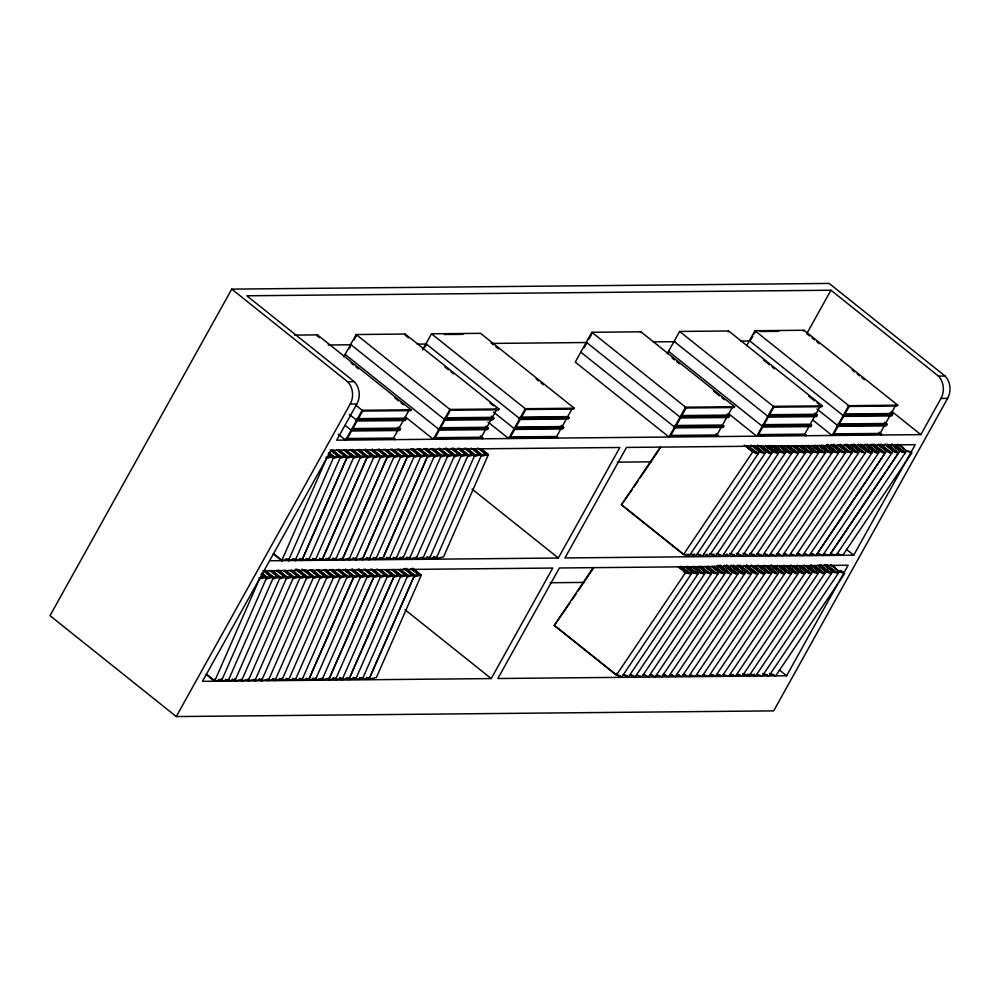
<?xml version="1.0" encoding="UTF-8"?>
<svg xmlns="http://www.w3.org/2000/svg" width="1000" height="1000" viewBox="0 0 1000 1000"><rect width="100%" height="100%" fill="white"/><g stroke="black" fill="none" stroke-linecap="round" stroke-linejoin="round"><path stroke-width="1.5" d="M214.525 679.188L214.088 680.2L206.762 674.35M206.088 674.463L214.613 681.275L259.45 578.962L266.9 577.137L221.325 681.213L218.888 679.262M261.462 573.45L265.125 576.375L264.688 577.388L261.075 574.5M220.787 680.138L221.238 679.125M225.588 679.2L228.025 681.15L273.6 577.075L265.075 570.262M273.2 553.888L281.725 560.7L326.562 458.387L334.012 456.562L288.425 560.638L285.988 558.688M328.575 452.875L332.238 455.8L331.8 456.812L328.175 453.925M234.2 680.013L234.638 679M232.288 679.137L234.725 681.087L280.312 577.013L273 571.163M331.625 449.888L338.938 455.737L338.5 456.75L330.062 450.012M278.488 570.125L287.013 576.95L241.45 680.962L248.9 679.137M292.7 558.625L295.138 560.575L340.712 456.5L332.188 449.688M338.325 449.825L345.65 455.675L345.2 456.688L336.775 449.938M286.425 570.988L293.738 576.825L248.162 680.9L255.613 679.075M338.888 449.625L347.413 456.438L302.587 558.75L295.138 560.575M299.4 558.562L301.837 560.513L346.675 458.2L354.125 456.375L308.562 560.388L306.125 558.438M298.225 577L298.675 575.988L291.35 570.15M345.025 449.762L352.35 455.613L351.912 456.613L343.475 449.875M293.125 570.913L300.438 576.763L254.887 680.775L262.337 678.95M296.85 569.05L305.4 575.875L304.95 576.888L295.312 569.175M351.75 449.637L359.075 455.487L358.638 456.5L350.2 449.762M259.15 678.763L261.588 680.713L307.162 576.638L298.637 569.825M312.825 558.375L315.262 560.325L360.85 456.25L352.312 449.438M304.775 569.963L312.1 575.812L311.663 576.812L302.013 569.113M305.338 569.763L313.875 576.575L268.312 680.588L275.763 678.763M359.025 449.375L367.55 456.188L322.713 558.5L315.262 560.325M319.55 558.25L321.987 560.2L366.825 457.887L374.275 456.062L328.7 560.138L326.262 558.188M311.5 569.837L318.825 575.688L318.375 576.7L309.95 569.963M365.188 449.45L372.5 455.3L372.062 456.312L363.625 449.575M328.162 559.062L328.612 558.05M272.575 678.575L275.012 680.525L320.6 576.45L312.062 569.637M318.212 569.775L325.525 575.625L325.087 576.638L316.65 569.9M281.212 679.325L281.65 678.325M279.3 678.45L281.737 680.4L327.3 576.388L318.762 569.575M332.987 558.062L335.425 560.013L380.975 456L372.45 449.188M324.938 569.65L332.25 575.5L331.812 576.512L323.375 569.775M286.012 678.388L288.45 680.337L334.025 576.263L325.487 569.45M379.175 449.062L387.7 455.875L342.875 558.188L335.425 560.013M331.637 569.587L338.963 575.438L338.512 576.45L330.075 569.712M292.738 678.275L295.175 680.212L340.725 576.2L332.2 569.388M387.1 449.975L394.412 455.812L348.85 559.825L356.3 558.013M338.363 569.462L345.688 575.312L345.238 576.325L336.8 569.587M392.038 449.075L399.363 454.925L398.925 455.938L390.487 449.2M299.438 678.2L301.875 680.15L347.45 576.087L338.925 569.263M353.113 557.812L355.55 559.763L401.138 455.7L393.825 449.85M398.75 449.012L406.062 454.862L405.625 455.875L397.188 449.137M345.625 569.2L354.162 576.013L309.325 678.325L301.875 680.15M306.163 678.088L308.6 680.025L353.438 577.712L360.887 575.9L315.3 679.963L312.863 678.025M400.525 449.787L407.837 455.625L363 557.938L355.55 559.763M406.688 449.862L412.788 454.738L412.35 455.75L405.125 449.975M366.55 557.638L368.988 559.575L414.562 455.513L407.25 449.663M412.175 448.825L419.5 454.675L419.05 455.688L410.625 448.95M359.05 569.012L367.587 575.837L322.025 679.85L329.475 678.025L374.312 575.712L367 569.862M375.175 558.387L375.625 557.375M373.275 557.513L375.712 559.462L421.262 455.45L412.738 448.625M365.213 569.087L372.537 574.938L372.1 575.95L363.663 569.212M418.9 448.7L426.225 454.55L425.775 455.562L417.337 448.825M419.462 448.512L427.987 455.325L383.162 557.638L375.712 559.462M379.975 557.45L382.413 559.4L427.25 457.088L434.7 455.262L389.137 559.275L386.7 557.325M371.925 569.025L379.237 574.875L378.8 575.887L370.363 569.15M425.6 448.638L432.925 454.487L432.488 455.5L424.05 448.762M333.025 677.712L335.462 679.663L381.012 575.65L373.7 569.8M379.862 569.875L385.962 574.75L385.525 575.763L377.088 569.025M432.325 448.525L439.65 454.375L439.212 455.375L430.775 448.638M339.725 677.65L342.163 679.6L387.738 575.525L380.425 569.675M393.4 557.263L395.838 559.212L441.425 455.138L434.113 449.3M386.575 569.812L392.675 574.688L392.225 575.7L385 569.925M439.038 448.45L446.35 454.3L445.913 455.312L437.475 448.575M387.137 569.612L394.45 575.462L349.613 677.775L342.163 679.6M402.038 558.013L402.475 557M346.45 677.525L348.888 679.475L393.725 577.163L401.175 575.337L355.588 679.412L353.15 677.463M400.125 557.137L402.562 559.087L448.125 455.075L439.588 448.263M393.3 569.7L399.4 574.575L398.95 575.575L391.725 569.8M406.838 557.075L409.275 559.025L454.85 454.95L446.312 448.137M400 569.637L406.1 574.5L405.662 575.513L398.425 569.738M359.875 677.337L362.312 679.287L407.875 575.275L400.562 569.425M453.025 448.075L461.55 454.888L416 558.9L423.438 557.075M406.062 568.337L414.6 575.15L369.762 677.463L362.312 679.287M369.025 679.225L413.85 576.912L421.3 575.087L376.463 677.4L369.025 679.225L366.575 677.275M460.962 448.925L468.275 454.762L422.7 558.837L430.15 557.013M412.212 568.475L419.525 574.325L419.087 575.325L410.65 568.587M465.887 448.088L473.212 453.938L472.762 454.95L464.338 448.2M426.987 556.763L429.425 558.713L474.988 454.7L467.675 448.862M473.837 448.938L479.938 453.812L479.487 454.825L471.062 448.088M433.688 556.7L436.125 558.65L481.712 454.575L474.4 448.738M480.538 448.875L486.637 453.75L486.2 454.762L477.762 448.025M481.1 448.675L488.413 454.513L443.575 556.825L436.125 558.65M231.75 289.125L50 615.675L176.262 716.562L773.675 710.875L947.625 398.35A17.025 14.225 89.5 0 0 945.075 376.037L829.175 283.438L231.75 289.125L347.663 381.737L354.3 381.675A17.025 14.225 89.5 0 1 356.85 403.988L336.688 440.188L920.837 434.625L940.987 398.413A17.025 14.225 89.5 0 0 938.438 376.1L830.95 290.225L246.812 295.788L354.3 381.675M361.7 410.337L362.625 411.075L410.737 410.625L411.2 409.8L317.45 334.888L316.988 335.712L319.425 337.663M343.725 356.9L356.188 334.525L405.2 334.05L498.95 408.963L498.488 409.787L450.387 410.25L449.45 409.5M349.113 348.837L350.438 346.475M354 340.075L356.637 335.337M176.262 716.562L350.2 404.05A17.025 14.225 89.5 0 0 347.663 381.737M411.2 409.8L362.175 410.262L345.575 440.1L338.263 434.263M404.738 334.888L405.2 334.05M398.15 426.912L400.588 428.862L399.663 430.513L351.55 430.975L346.938 439.263L395.05 438.812L394.588 439.637M408.55 411.075L404.588 418.175L357.088 418.625L358.013 419.375L406.125 418.913L405.2 420.575L357.088 421.025L352.475 429.312L400.588 428.862M358.013 419.375L362.625 411.075M422.525 349.963L431.525 333.8L480.55 333.338L574.3 408.237L573.837 409.075L525.725 409.525L521.112 417.812L520.188 417.075L567.688 416.625L572.3 408.338M425.112 346.938L426.438 344.575M397.475 430.962L393.525 438.075L346.012 438.525M403.013 421.025L399.062 428.125L353.088 428.562M498.95 408.963L449.938 409.425L433.325 439.263L405.325 416.887M485.913 426.075L488.338 428.025L487.425 429.675L439.312 430.138L434.7 438.425L482.8 437.975L482.35 438.8M450.387 410.25L445.763 418.537L493.875 418.075L492.95 419.738L444.85 420.188L440.225 428.488L488.338 428.025M485.887 428.95L481.275 437.238L433.762 437.688M491.425 419L486.812 427.287L440.838 427.725M496.962 409.05L492.35 417.337L444.837 417.8M574.3 408.237L525.275 408.713L508.663 438.55L487.962 422.013M561.225 428.225L556.613 436.512L509.113 436.975L510.037 437.713L514.65 429.425L562.762 428.963L563.688 427.3L561.25 425.363M521.112 417.812L569.225 417.362L568.3 419.012L520.188 419.475L515.575 427.762L563.688 427.3M734.638 406.712L640.888 331.812L591.862 332.275L575.262 362.113L669.013 437.025L685.612 407.175L734.638 406.712L734.175 407.537L686.062 408L685.138 407.262M584.138 347.775L586.775 343.038M589.012 339.012L591.65 334.275M566.763 418.288L562.15 426.575L516.175 427.013M557.688 438.088L558.15 437.25L510.037 437.713M640.425 332.638L640.888 331.812M667.163 353.825L679.625 331.438L728.637 330.975L822.387 405.875L821.925 406.7L773.812 407.163L769.2 415.45L817.312 415L816.388 416.65L768.275 417.113L767.35 416.375M269.587 560.763L558.337 558.013L619.85 447.488L331.1 450.238L202.475 681.338L491.225 678.575L552.737 568.05L263.988 570.812M728.175 331.8L728.637 330.975M727.125 413.888L729.562 415.825L728.637 417.488L680.525 417.95L675.913 426.238L724.025 425.775L723.1 427.438L674.987 427.9L670.375 436.188L718.487 435.725L718.025 436.55M686.062 408L681.45 416.287L729.562 415.825M746.663 345.637L754.963 330.725L803.975 330.25L897.725 405.163L897.275 405.988L849.163 406.45L848.238 405.7L897.725 405.163M750.8 339.825L752.775 336.275M754.087 333.913L755.413 331.538M721.575 426.7L716.95 434.988L670.987 435.425M727.113 416.75L722.487 425.037L674.987 425.5M731.988 407.987L728.025 415.1L682.05 415.538M803.525 331.087L803.975 330.25M806.775 333.675L830.95 290.225M822.387 405.875L773.375 406.337L756.762 436.188L728.763 413.812M768.275 417.113L763.662 425.4L811.775 424.938L810.85 426.6L762.75 427.062L758.125 435.35L806.237 434.888L805.775 435.712M808.662 427.05L804.712 434.15L758.737 434.588M814.862 415.913L810.25 424.212L762.738 424.663M820.4 405.975L815.788 414.263L769.812 414.7M884.688 422.275L887.125 424.225L886.2 425.887L838.088 426.337L833.475 434.625L881.587 434.175L881.125 435M890.2 415.2L885.588 423.488L838.088 423.938L839.013 424.688L843.625 416.388L891.737 415.938L892.65 414.275L890.225 412.325M849.163 406.45L844.55 414.738L892.65 414.275M884.663 425.15L880.05 433.438L834.075 433.875M895.738 405.25L891.125 413.537L845.15 413.975M786.612 675.763L848.138 565.237L559.375 567.987L497.863 678.512L786.612 675.763L779.325 669.938M853.725 555.2L915.238 444.675L626.487 447.425L564.975 557.95L853.725 555.2L846.438 549.375M755.163 445.788L764.912 453.575L759.425 451.875L689.025 556.188L683.538 554.487L621.375 504.812L660.288 447.137M621.375 504.812L632.212 489.575M633.938 487.013L638.263 480.6M639.987 478.038L660.75 447.275M688.012 566.413L697.775 574.2L692.288 572.5L621.875 676.812L616.388 675.113L554.237 625.45L593.15 567.762M554.237 625.45L570.25 602.513M571.987 599.95L576.312 593.55M578.038 590.988L593.6 567.913M683.538 554.487L752.725 451.938L758.213 453.638L748.062 445.75M755.913 453.587L756.6 452.575L752.025 451.163L745.925 446.287M694.8 554.05L694.112 555.062L691.825 554.35M554.688 625.588L615.7 674.338L616.375 673.325M684.2 572.8L684.887 571.788L689.45 573.212L680.913 566.388M690.238 554.425L695.725 556.125L766.087 451.875L771.575 453.575L761.825 445.775M616.388 675.113L685.575 572.575L691.062 574.275L681.312 566.475M769.275 453.525L769.963 452.512L761.425 445.688M690.9 572.737L691.587 571.725L696.162 573.15L687.625 566.325M768.525 445.712L778.275 453.5L772.788 451.8L702.387 556.112L696.9 554.412M697.562 572.737L698.25 571.725L702.825 573.138L694.275 566.312M703.6 554.35L709.087 556.05L779.45 451.8L784.938 453.5L775.188 445.712M695.9 567.388L704.425 574.2L698.938 572.5L628.587 676.75L623.1 675.05M784.775 451.975L785.462 450.962L790.025 452.375L789.35 453.387M704.262 572.675L704.95 571.663L709.525 573.075M710.263 554.35L715.75 556.05L786.15 451.737L791.637 453.438L783.112 446.625M700.987 566.25L711.137 574.138L705.65 572.438L635.237 676.75L629.75 675.05M791.438 451.962L792.113 450.95L796.688 452.375L788.15 445.55M710.925 572.663L711.612 571.65L716.188 573.075M788.55 445.637L798.3 453.425L792.812 451.725L722.45 555.975L716.963 554.275M707.638 566.25L717.788 574.125L712.3 572.425L641.95 676.675L636.462 674.975M798.138 451.9L798.825 450.887L803.4 452.3L794.85 445.487M717.638 572.6L718.312 571.587L722.887 573L714.35 566.188M723.625 554.275L729.112 555.975L799.513 451.662L805 453.363L795.25 445.575M715.962 567.25L724.5 574.062L719.013 572.362L648.6 676.675L643.125 674.975M804.8 451.9L805.487 450.887L810.05 452.3L801.513 445.475M724.287 572.6L724.975 571.587L729.55 573L719.788 565.2M801.912 445.575L811.663 453.363L806.175 451.662L735.812 555.913L730.325 554.212M720.188 565.3L731.162 574.062L725.675 572.362L655.312 676.612L649.825 674.912M811.5 451.838L812.188 450.825L816.762 452.238L808.213 445.412M809.837 446.475L818.363 453.3L812.875 451.6L742.475 555.9L736.988 554.2M726.888 565.237L737.862 574L732.375 572.3L661.975 676.6L656.488 674.9M726.488 565.138L736.25 572.938L735.575 573.95L724.725 565.288M818.162 451.825L818.85 450.812L823.413 452.225L814.875 445.412M737.65 572.525L738.337 571.512L742.913 572.925L742.225 573.95M815.275 445.5L825.025 453.288L819.538 451.587L749.175 555.837L743.688 554.138M734.775 566.2L744.525 573.987L739.038 572.288L668.675 676.538L663.188 674.837M824.862 451.763L825.55 450.75L830.125 452.163L821.587 445.337M744.362 572.463L745.037 571.45L749.613 572.863L748.938 573.875L738.088 565.212M821.975 445.438L831.725 453.225L826.237 451.525L755.837 555.837L750.35 554.138M739.85 565.062L751.225 573.925L745.738 572.225L675.337 676.538L669.85 674.837M831.525 451.763L832.212 450.75L836.787 452.163L827.025 444.363M827.425 444.462L838.388 453.225L832.9 451.525L762.55 555.775L757.062 554.075M746.912 565.163L757.887 573.925L752.4 572.225L682.038 676.475L676.55 674.775M746.513 565.062L756.275 572.863L755.588 573.875L745.95 566.175M838.225 451.7L838.913 450.688L843.487 452.1M833.725 444.3L845.1 453.162L839.613 451.463L769.2 555.763L763.713 554.062M754.837 566.075L764.587 573.862L759.1 572.163L688.7 676.462L683.213 674.762M754.438 565.975L762.975 572.8L762.3 573.812L751.45 565.15M844.887 451.688L845.575 450.675L850.15 452.088M764.388 572.388L765.062 571.375L769.638 572.788L761.1 565.962M840.387 444.288L851.75 453.15L846.263 451.45L775.913 555.7L770.425 554M761.5 566.062L771.25 573.85L765.763 572.15L695.4 676.4L689.912 674.7M851.6 451.625L852.275 450.613L856.85 452.025L847.087 444.225M848.713 445.3L858.462 453.088L852.975 451.388L782.562 555.7L777.075 554M768.2 566L777.95 573.787L772.463 572.087L702.062 676.4L696.575 674.7M775.662 573.737L776.35 572.725L767.8 565.9M858.25 451.625L858.938 450.613L863.512 452.025L853.75 444.225M854.15 444.325L865.113 453.088L859.625 451.388L789.275 555.638L783.787 553.938M774.862 566L784.613 573.787L779.125 572.087L708.763 676.338L703.275 674.638M774.463 565.9L783 572.725L782.325 573.737L771.475 565.075M862.075 445.225L871.825 453.025L866.338 451.325L795.938 555.625L790.45 553.925M781.562 565.925L791.312 573.725L785.825 572.025L715.425 676.325L709.938 674.625M860.45 444.162L870.212 451.962L869.525 452.975L858.688 444.312M789.025 573.675L789.712 572.663L781.162 565.837M871.612 451.55L872.3 450.538L876.875 451.95L876.188 452.962L865.35 444.3M868.737 445.225L878.487 453.013L873 451.312L802.638 555.562L797.15 553.862M788.225 565.925L797.975 573.713L792.487 572.013L722.125 676.263L716.637 674.562M795.688 573.663L796.363 572.65L787.825 565.825M878.325 451.488L879 450.475L883.575 451.887L882.9 452.9L872.05 444.237M810.512 553.8L816 555.5L885.188 452.95L879.7 451.25L809.3 555.562L803.812 553.862M794.925 565.862L804.675 573.65L799.188 571.95L728.787 676.263L723.3 674.562M802.387 573.6L803.075 572.587L794.525 565.763M880.475 444.087L891.85 452.95L886.363 451.25L817.175 553.787L822.663 555.487L893.062 451.188L898.55 452.887L829.362 555.425L823.875 553.725M801.587 565.85L811.338 573.65L805.85 571.95L735.5 676.2L730.013 674.5M809.05 573.6L809.737 572.587L801.188 565.763M808.3 565.788L818.05 573.587L812.562 571.888L742.15 676.188L736.663 674.488M887.175 444.025L896.938 451.825L896.263 452.837L885.413 444.175M895.5 445.025L905.25 452.812L899.762 451.112L830.588 553.663L836.075 555.363L906.475 451.05L911.963 452.75L842.775 555.3L837.288 553.6M814.95 565.788L824.7 573.575L819.212 571.875L748.863 676.125L743.375 674.425M754.587 674.05L753.913 675.062L751.625 674.35M822.412 573.525L823.1 572.513L814.55 565.688M820.438 564.75L831.413 573.513L825.925 571.812L755.512 676.125L750.025 674.425M831.25 571.987L831.938 570.975L836.5 572.388M826.737 564.587L838.112 573.45L832.625 571.75L762.225 676.062L756.737 674.362M837.95 571.925L838.637 570.913L843.213 572.325L840.763 570.375M770.138 674.225L775.625 675.925L844.812 573.387L839.325 571.688L768.925 675.987L763.438 674.287M326.025 457.312L332.238 455.8M333.975 456.95L338.938 455.737M333.263 458.325L340.712 456.5M339.438 457.188L345.65 455.675M339.975 458.263L347.413 456.438M346.15 457.125L352.35 455.613M354.113 456.7L359.075 455.487M353.4 458.075L360.85 456.25M359.575 456.938L365.775 455.425L358.462 449.575M360.1 458.013L367.55 456.188M366.3 456.812L372.5 455.3M373 456.75L379.212 455.238L371.887 449.387M373.537 457.825L380.975 456M379.725 456.637L385.938 455.112L378.612 449.263M380.262 457.7L387.7 455.875M386.425 456.562L392.638 455.05L385.312 449.2M394.412 455.812L386.962 457.638L342.125 559.95L349.575 558.125M393.15 456.45L399.363 454.925M393.688 457.512L401.138 455.7M401.1 456.075L406.062 454.862M400.387 457.45L407.837 455.625M406.587 456.262L412.788 454.738M414.562 455.513L407.113 457.337L362.275 559.65L369.725 557.825M413.288 456.2L419.5 454.675M413.825 457.262L421.262 455.45M420.012 456.075L426.225 454.55M420.55 457.15L427.987 455.325M426.712 456.012L432.925 454.487M433.438 455.887L439.65 454.375M433.975 456.962L441.425 455.138M440.15 455.825L446.35 454.3M440.675 456.9L448.125 455.075M446.875 455.7L453.075 454.188L445.763 448.338M447.4 456.775L454.85 454.95M453.575 455.637L459.787 454.125L452.463 448.275M454.1 456.712L461.55 454.888M460.3 455.513L466.512 454L459.188 448.15M460.825 456.587L468.275 454.762M467 455.45L473.212 453.938M467.537 456.525L474.988 454.7M474.975 455.025L479.938 453.812M474.263 456.4L481.712 454.575M480.438 455.262L486.637 453.75M480.962 456.337L488.413 454.513M281.725 560.7L289.175 558.875M288.425 560.638L295.875 558.812M301.837 560.513L309.288 558.688M308.562 560.388L316.012 558.562M321.987 560.2L329.438 558.375M328.7 560.138L336.15 558.312M258.925 577.888L265.125 576.375M265.625 577.825L271.837 576.312L264.513 570.462M266.15 578.9L273.6 577.075M272.325 577.762L278.538 576.237L271.212 570.4M272.863 578.837L280.312 577.013M279.037 577.7L285.238 576.175L277.925 570.325M279.562 578.775L287.013 576.95M285.763 577.575L291.962 576.062L284.65 570.212M286.288 578.65L293.738 576.825M292.462 577.513L298.675 575.988M368.988 559.575L376.438 557.762M293 578.587L300.438 576.763M299.188 577.388L305.4 575.875M299.713 578.462L307.162 576.638M305.887 577.325L312.1 575.812M382.413 559.4L389.862 557.575M306.425 578.4L313.875 576.575M312.613 577.2L318.825 575.688M389.137 559.275L396.587 557.45M313.15 578.275L320.6 576.45M319.325 577.137L325.525 575.625M395.838 559.212L403.288 557.388M319.85 578.212L327.3 576.388M326.05 577.025L332.25 575.5M402.562 559.087L410.012 557.263M326.575 578.088L334.025 576.263M332.75 576.95L338.963 575.438M409.275 559.025L416.725 557.2M333.275 578.025L340.725 576.2M339.475 576.838L345.688 575.312M340 577.9L347.45 576.087M346.175 576.775L352.388 575.25L345.062 569.4M346.712 577.837L354.162 576.013M352.9 576.65L359.113 575.125L351.788 569.275M429.425 558.713L436.875 556.888M359.613 576.587L365.812 575.062L358.5 569.212M360.138 577.65L367.587 575.837M366.337 576.462L372.537 574.938M366.863 577.537L374.312 575.712M373.038 576.4L379.237 574.875M381.012 575.65L373.562 577.475L328.738 679.775L336.175 677.962M381 575.975L385.962 574.75M380.288 577.35L387.738 575.525M386.463 576.213L392.675 574.688M387 577.288L394.45 575.462M393.188 576.087L399.4 574.575M399.9 576.025L406.1 574.5M400.425 577.1L407.875 575.275M406.625 575.9L412.825 574.388L405.5 568.538M407.15 576.975L414.6 575.15M413.325 575.837L419.525 574.325M214.613 681.275L222.062 679.45M221.325 681.213L228.775 679.388M228.025 681.15L235.475 679.325M234.725 681.087L242.175 679.262M261.588 680.713L269.037 678.888M275.012 680.525L282.462 678.7M281.737 680.4L289.188 678.575M288.45 680.337L295.887 678.512M295.175 680.212L302.613 678.388M308.6 680.025L316.05 678.213M315.3 679.963L322.75 678.138M335.462 679.663L342.9 677.837M348.888 679.475L356.337 677.65M355.588 679.412L363.038 677.588M294.475 335.112L317.45 334.888M444.387 334.5L463.013 334.325M760.062 331.5L778.688 331.325M328.175 344.988L351.613 344.762M417.212 344.137L426.575 344.05M492.175 343.425L585.887 342.537M653.05 341.887L674.912 341.688M740.512 341.062L749.887 340.975M938.438 376.1L945.075 376.037M350.2 404.05L356.85 403.988M940.987 398.413L947.625 398.35M405.662 419.738L356.65 420.213L349.338 414.375M493.413 418.9L444.4 419.375L350.65 344.462M568.763 418.188L519.263 418.738L520.188 419.475M729.1 416.662L680.075 417.125L586.325 342.225M816.85 415.825L767.837 416.287L674.087 341.388M892.2 415.1L843.175 415.575L749.425 340.662M839.013 424.688L887.125 424.225M400.125 429.688L351.112 430.15L345.025 425.288M487.875 428.85L438.862 429.325L345.112 354.412M563.225 428.137L514.2 428.6L493.5 412.062M723.562 426.613L674.538 427.075L580.8 352.175M811.312 425.775L762.3 426.238L668.55 351.337M886.663 425.05L837.163 425.6L838.088 426.337M617.263 462.163L651.6 461.838M550.15 582.737L584.487 582.413M910.35 451.688L905.775 450.275L899.675 445.4M892.375 450.4L896.938 451.825M870.212 451.962L865.638 450.538L858.325 444.688M765.387 451.087L769.963 452.512M758.725 451.1L763.3 452.512L754.762 445.688M817.625 553.362L819.912 554.075M810.962 553.375L813.25 554.075M804.262 553.438L806.55 554.15M797.6 553.438L799.887 554.15M784.237 553.513L786.525 554.212M777.525 553.575L779.812 554.288M764.163 553.638L767.6 554.7M823.1 572.513L818.525 571.1L811.2 565.25M757.513 553.65L760.938 554.712M749.663 553.362L754.237 554.775M809.737 572.587L805.163 571.163L799.062 566.287M743 553.362L747.575 554.775M803.075 572.587L798.5 571.175L791.175 565.325M736.3 553.425L740.863 554.85M796.363 572.65L791.8 571.237L785.7 566.362M729.638 553.438L734.212 554.85M789.712 572.663L785.138 571.237L779.038 566.362M783 572.725L778.425 571.312L771.112 565.462M716.275 553.5L720.85 554.925M776.35 572.725L771.775 571.312L764.45 565.462M709.562 553.562L714.137 554.987M758.413 571.388L762.975 572.8M698.487 554.35L700.775 555.05M756.275 572.863L751.7 571.45L744.388 565.6M687.412 555.125L682.837 553.7L621.825 504.963M736.25 572.938L731.675 571.525L724.362 565.675M769.45 673.45L774.025 674.862M762.75 673.512L767.312 674.938M742.675 673.65L747.25 675.062M738.263 674.425L740.55 675.125M731.6 674.425L733.888 675.138M718.238 674.5L720.525 675.2M711.525 674.562L713.812 675.263M683.662 674.338L685.95 675.05M677 674.35L679.287 675.062M670.3 674.412L672.588 675.125M663.637 674.412L665.925 675.125M650.275 674.488L652.562 675.2M643.562 674.55L645.85 675.263M630.2 674.625L633.638 675.688M623.55 674.625L626.975 675.688M615.7 674.338L620.275 675.75M807.175 334L809.613 335.95M812.038 337.887L814.475 339.837M816.912 341.788L819.35 343.725M852.225 370L854.65 371.938M857.087 373.888L859.525 375.825M861.963 377.775L864.4 379.725M891.675 411.325L920.837 434.625M901.237 445.962L903.637 447.887M897.938 444.237L906.475 451.05M754.963 330.725L848.713 405.625L832.1 435.462L812.625 419.9M879.15 432.225L881.587 434.175M895.1 444.938L903.65 451.763L899.075 450.337L892.975 445.462M892.125 444.1L901.762 451.812M891.237 444.3L899.762 451.112M888.8 445.087L898.55 452.887M884.538 444.363L893.062 451.188M878.713 444.237L889.55 452.9L890.238 451.887L885.662 450.462L878.35 444.613M877.825 444.425L886.363 451.25M873.812 444.087L885.188 452.95M872.9 445.6L879 450.475M871.162 444.438L879.7 451.25M763.487 360.012L769.575 364.875M772.013 366.825L774.45 368.762M808.538 396L814.625 400.863M817.062 402.812L819.488 404.762M867.113 444.15L876.875 451.95M864.975 444.688L872.3 450.538M864.463 444.5L873 451.312M816.938 408.988L837.638 425.525M857.8 444.5L866.338 451.325M814.875 413.05L817.312 415M851.988 444.375L860.413 451.112M851.612 444.762L858.938 450.613M851.1 444.562L859.625 451.388M845.325 444.375L853.763 451.112M844.963 444.762L852.275 450.613M844.438 444.575L852.975 451.388M838.625 444.438L848.263 452.137M838.25 444.825L845.575 450.675M837.738 444.637L846.263 451.45M831.963 444.45L840.387 451.188M831.587 444.837L838.913 450.688M831.075 444.637L839.613 451.463M826.462 445.475L833.688 451.25M826.112 445.875L832.212 450.75M825.588 445.675L832.9 451.525M679.625 331.438L773.375 406.337M819.8 445.475L828.238 452.212M819.45 445.875L825.55 450.75M818.925 445.688L826.237 451.525M813.1 445.538L821.525 452.275M812.75 445.938L818.85 450.812M812.225 445.75L819.538 451.587M806.438 445.55L814.875 452.287M806.087 445.95L812.188 450.825M805.562 445.75L812.875 451.6M799.737 445.613L808.162 452.35M798.863 445.825L806.175 451.662M793.075 445.613L801.513 452.35M792.2 445.825L799.513 451.662M786.363 445.688L794.8 452.425M761.812 426.312L762.75 427.062M786.012 446.075L792.113 450.95M785.5 445.887L792.812 451.725M672.075 357.925L674.513 359.875M676.95 361.825L679.388 363.762M713.475 391L719.562 395.863M722 397.812L724.438 399.762M781.488 445.55L790.025 452.375M779.712 445.688L788.138 452.425M779.362 446.087L785.462 450.962M778.838 445.887L786.15 451.737M774.788 445.613L783.325 452.438L778.75 451.025L772.65 446.15M773 445.75L781.438 452.488M772.138 445.962L779.45 451.8M769.638 445.3L772.05 447.225M774.45 449.15L778.075 452.038M768.125 445.625L776.663 452.45L772.1 451.025L765.987 446.15M766.35 445.75L774.775 452.5M765.475 445.962L772.788 451.8M759.638 445.825L768.075 452.562M757.55 445.05L766.087 451.875M752.975 445.825L761.413 452.562M750.888 445.062L759.425 451.875M746.275 445.887L754.712 452.625M744.188 445.125L752.725 451.938M591.862 332.275L685.612 407.175M716.05 433.775L718.487 435.725M679.6 417.212L680.525 417.95M674.062 427.15L674.987 427.9M832.887 565.638L835.3 567.562M831.312 565.062L838.637 570.913M830.8 564.862L839.325 571.688M824.975 564.738L834.613 572.438M824.613 565.125L831.938 570.975M824.1 564.938L832.625 571.75M820.037 564.65L829.8 572.45L825.225 571.038L817.913 565.188M819.475 565.763L827.913 572.5M818.612 565.975L825.925 571.812M812.775 565.825L821.213 572.562M810.688 565.062L819.212 571.875M807.9 565.7L816.438 572.525L811.862 571.1L805.763 566.225M806.112 565.837L814.55 572.575M804.025 565.062L812.562 571.888M799.412 565.9L807.837 572.638M797.325 565.125L805.85 571.95M792.75 565.9L801.188 572.638M790.662 565.138L799.188 571.95M786.05 565.962L794.475 572.7M783.962 565.2L792.487 572.013M779.388 565.975L787.825 572.712M777.3 565.2L785.825 572.025M770.588 565.262L779.125 572.087M491.037 342.925L493.475 344.862M495.913 346.812L498.35 348.75M536.087 378.913L538.525 380.863M540.962 382.8L543.4 384.75M766.025 566.038L774.45 572.775M763.938 565.275L772.463 572.087M758.112 565.138L767.75 572.837M757.225 565.337L765.763 572.15M750.575 565.337L759.1 572.163M743.863 565.413L752.4 572.225M726.675 554.025L729.112 555.975M738.938 566.575L745.037 571.45M737.2 565.413L745.738 572.225M733.15 565.138L742.913 572.925M731.388 565.275L741.025 572.987M731.012 565.662L738.337 571.512M730.5 565.475L739.038 572.288M713.312 554.1L715.75 556.05M723.838 565.487L732.375 572.3M431.525 333.8L525.275 408.713M706.65 554.1L709.087 556.05M718.025 565.35L726.45 572.087M717.138 565.55L725.675 572.362M712.562 566.312L719.8 572.087M712.212 566.712L718.312 571.587M711.7 566.525L719.013 572.362M693.288 554.175L695.725 556.125M705.863 566.388L714.3 573.125M705.512 566.775L711.612 571.65M425.988 343.75L519.738 418.65M704.987 566.587L712.3 572.425M688.1 554.113L689.25 555.025M686.587 554.237L689.025 556.188M699.2 566.388L706.438 572.163M698.85 566.788L704.95 571.663M698.337 566.587L705.65 572.438M405.962 335.85L408.4 337.8M444.925 366.987L448.575 369.9M451.012 371.85L453.45 373.787M489.975 402.975L493.625 405.9M496.062 407.837L498.488 409.787M692.5 566.45L699.725 572.225M692.15 566.85L698.25 571.725M691.625 566.663L698.938 572.5M685.837 566.45L694.275 573.2M685.487 566.85L691.587 571.725M684.963 566.663L692.288 572.5M491.438 416.125L493.875 418.075M679.137 566.525L687.562 573.263M678.787 566.912L684.887 571.788M678.263 566.725L685.575 572.575M356.188 334.525L449.938 409.425M480.375 436.025L482.8 437.975M747.938 674.05L749.087 674.975M438.387 429.4L439.312 430.138M351.075 362.95L353.512 364.9M355.95 366.85L358.387 368.787M394.913 397.975L398.562 400.9M401 402.837L403.438 404.787M457.625 448.275L464.862 454.05M450.9 448.387L458.137 454.162M444.2 448.45L452.638 455.2M426.163 448.438L434.7 455.262M472.075 489.087L558.337 558.013M356.087 405.4L362.175 410.262M356.163 420.288L357.088 421.025M383.762 449.325L390.988 455.1M377.062 449.387L384.288 455.163M350.625 430.238L351.55 430.975M370.337 449.513L378.762 456.25M365.75 449.25L374.275 456.062M356.9 449.688L365.337 456.438M345.588 449.562L354.125 456.375M329.137 452.675L334.012 456.562M412.775 568.275L421.3 575.087M403.95 568.65L412.388 575.4M393.85 569.5L401.175 575.337M356.938 569.338L364.162 575.112M404.963 609.663L491.225 678.575M352.35 569.075L360.887 575.9M350.238 569.4L358.663 576.138M343.512 569.525L351.938 576.263M273.875 553.775L279.975 558.65M289.788 570.262L297.025 576.038M283.087 570.325L290.312 576.1M276.363 570.45L284.8 577.188M269.662 570.513L278.1 577.25M262.95 570.575L271.388 577.312M262.025 573.25L266.9 577.137"/></g></svg>
